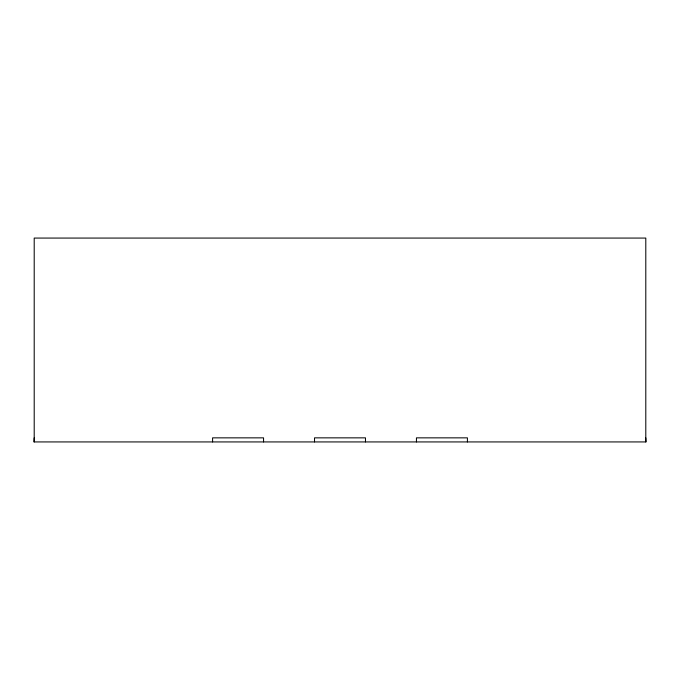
<?xml version="1.0" encoding="UTF-8"?>
<svg xmlns="http://www.w3.org/2000/svg" width="680" height="680" viewBox="0 0 680 680"><rect width="100%" height="100%" fill="white"/><g stroke="black" fill="none" stroke-linecap="round" stroke-linejoin="round"><path stroke-width="1.02" d="M34.204 437.852L34 441.932L646 441.932L645.796 437.852M645.796 441.932L645.796 238.068L34.204 238.068L34.204 441.932M467.415 441.932L467.415 437.852L416.449 437.852L416.449 441.932M365.483 441.932L365.483 437.852L314.517 437.852L314.517 441.932M263.551 441.932L263.551 437.852L212.585 437.852L212.585 441.932"/></g></svg>
